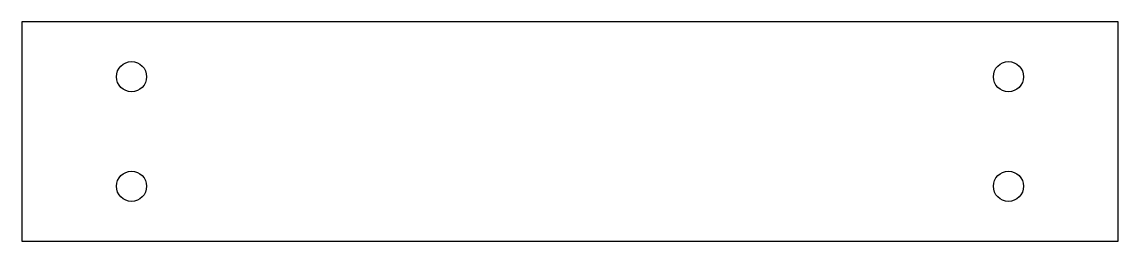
# Model space of a CAD drawing. Header units: millimetres. Extents: x -100 to 100, y -20 to 20.
import ezdxf

# ---------------------------------------------------------------- set-up
doc = ezdxf.new("R2010")
doc.units = ezdxf.units.MM

msp = doc.modelspace()

# ---------------------------------------------------------------- linework, layer by layer
at = {"layer": 'CUT'}
msp.add_lwpolyline([(-100, -20), (100, -20), (100, 20), (-100, 20)], close=True, dxfattribs=at)
at = {"layer": 'DRILL'}
for centre in [(-80, 10), (80, 10), (-80, -10), (80, -10)]:
    msp.add_circle(centre, 2.75, dxfattribs=at)

doc.saveas('drawing.dxf')
